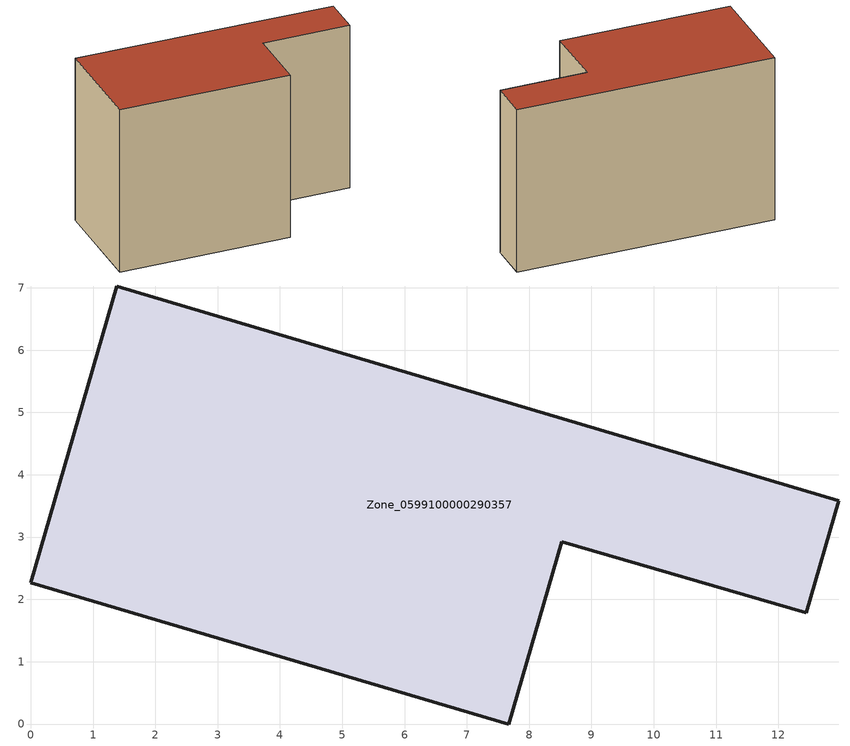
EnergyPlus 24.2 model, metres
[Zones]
Zone_0599100000290357
 floor ground (C_G): 0,2.27 1.38,7.03 12.97,3.58 12.45,1.79 8.52,2.93 7.67,0 z0
 wall outside (C_F): 1.38,7.03 0,2.27 7.67,0 8.52,2.93 12.45,1.79 12.97,3.58 1.38,7.03 z0:8.06
 roof outside (C_R): 12.97,3.58 1.38,7.03 0,2.27 7.67,0 8.52,2.93 12.45,1.79 z8.06
[BUILDING]
Pand.0599100000290357: North Axis=0; Terrain=City; Loads Convergence Tolerance Value=0.04; Temperature Convergence Tolerance Value=0.4; Solar Distribution=FullExterior; Maximum Number of Warmup Days=25; Minimum Number of Warmup Days=1
[Site:Location]
Rotterdam.The.Hague.AP_ZH_NLD Design_Conditions: Latitude=51.96; Longitude=4.45; Time Zone=1; Elevation=-4.5
[SITE:GROUNDTEMPERATURE:BUILDINGSURFACE]
18, 18, 18, 18, 18, 18, 18, 18, 18, 18, 18, 18
[MATERIAL] Thermal Absorptance=0.9; Solar Absorptance=0.7; Visible Absorptance=0.7
Name | Roughness | Thickness | Conductivity | Density | Specific Heat
G.TI.1946 | MediumSmooth | 0.15 | 1 | 540 | 1210
F.TI.1946 | Rough | 0.3 | 0.857143 | 1920 | 840
R.TI.1946 | MediumRough | 0.2 | 0.1 | 1500 | 1000
[CONSTRUCTION]
C_G: G.TI.1946
C_F: F.TI.1946
C_R: R.TI.1946
[ZONE]
Zone_0599100000290357: Type=1; Multiplier=1; Ceiling Height=Autocalculate; Volume=Autocalculate; Floor Area=autocalculate; Part of Total Floor Area=Yes
[ZONEINFILTRATION:DESIGNFLOWRATE]
Infil_Zone_0599100000290357: Zone or ZoneList or Space or SpaceList=Zone_0599100000290357; Schedule=AlwaysOn; Design Flow Rate Calculation Method=Flow/Area; Flow Rate per Floor Area=0.003; Constant Term Coefficient=1; Temperature Term Coefficient=0; Velocity Term Coefficient=0; Velocity Squared Term Coefficient=0
[HVACTEMPLATE:ZONE:IDEALLOADSAIRSYSTEM]
Zone_0599100000290357: Maximum Heating Supply Air Temperature=50; Minimum Cooling Supply Air Temperature=13; Maximum Heating Supply Air Humidity Ratio=0.0156; Minimum Cooling Supply Air Humidity Ratio=0.0077; Heating Limit=NoLimit; Cooling Limit=NoLimit; Dehumidification Control Type=ConstantSensibleHeatRatio; Cooling Sensible Heat Ratio=0.7; Dehumidification Setpoint=60; Humidification Control Type=None; Humidification Setpoint=30; Outdoor Air Method=None; Outdoor Air Flow Rate per Person=0.00944; Outdoor Air Flow Rate per Zone Floor Area=0; Outdoor Air Flow Rate per Zone=0; Demand Controlled Ventilation Type=None; Outdoor Air Economizer Type=NoEconomizer; Heat Recovery Type=None; Sensible Heat Recovery Effectiveness=0.7; Latent Heat Recovery Effectiveness=0.65
[ZONECONTROL:THERMOSTAT]
ThermostatControl_Zone_0599100000290357: Zone or ZoneList=Zone_0599100000290357; Control Type Schedule=DualSetpointControlType; Control 1=Thermostat_Zone_0599100000290357; Temperature Difference Between Cutout And Setpoint=0
[THERMOSTATSETPOINT:DUALSETPOINT]
Thermostat_Zone_0599100000290357: Heating Setpoint Temperature Schedule=HeatingSetpoint_Zone_0599100000290357; Cooling Setpoint Temperature Schedule=CoolingSetpoint_Zone_0599100000290357
[SCHEDULE:COMPACT]
HeatingSetpoint_Zone_0599100000290357: Through: 12/31, For: AllDays, Until: 24:00, 21
CoolingSetpoint_Zone_0599100000290357: Through: 12/31, For: AllDays, Until: 24:00, 24
DualSetpointControlType: Through: 12/31, For: AllDays, Until: 24:00, 4
AlwaysOn: Through: 12/31, For: AllDays, Until: 24:00, 1
